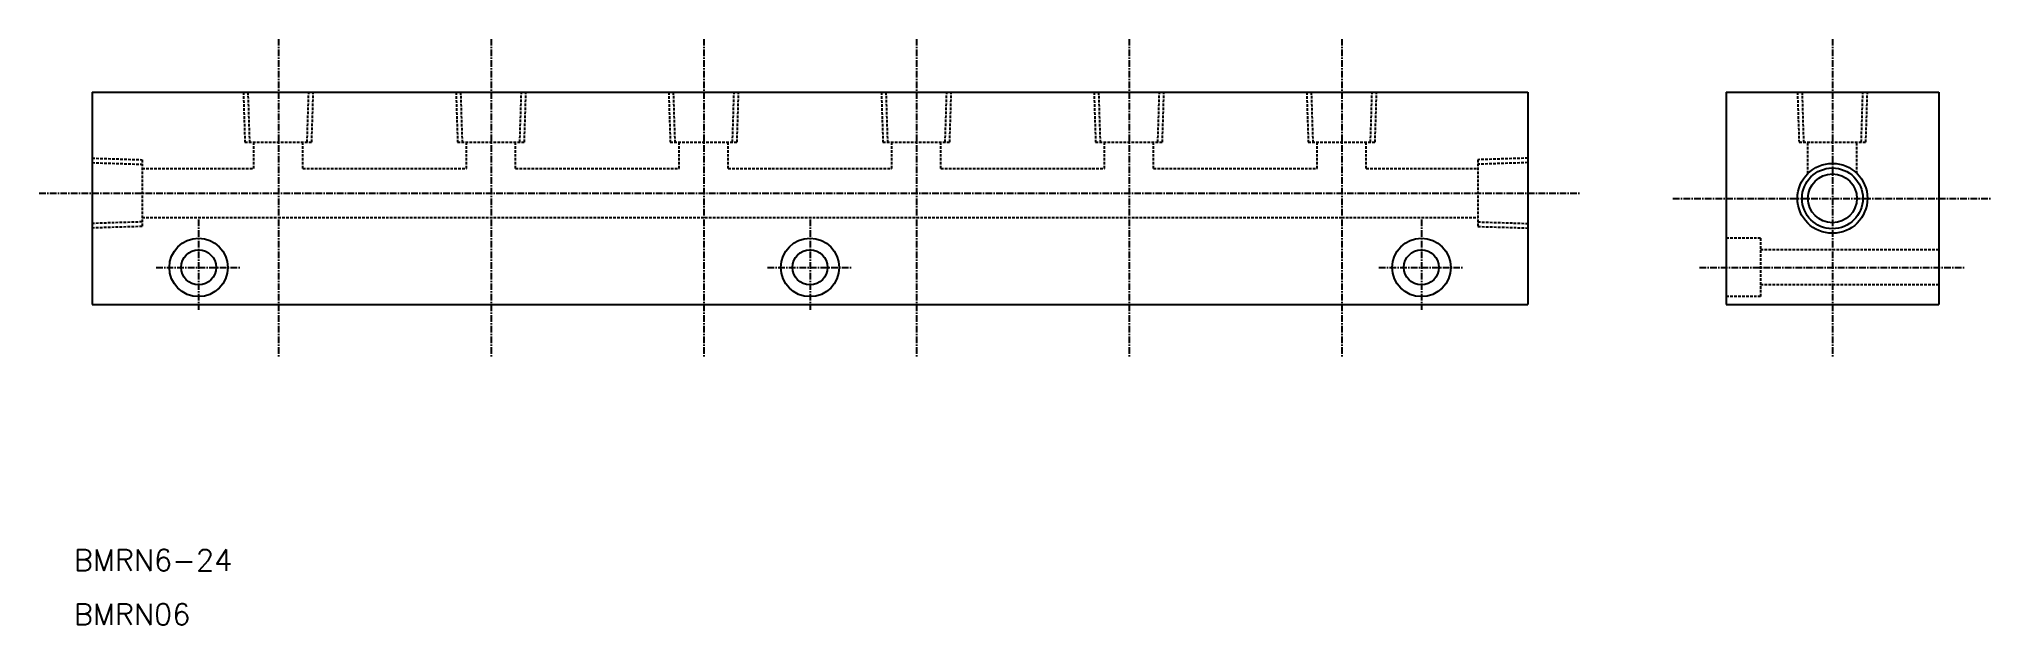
# Model space of a CAD drawing. Extents: x 76 to 443, y 166 to 276.
import ezdxf

# ---------------------------------------------------------------- set-up
doc = ezdxf.new("R2010")
doc.units = 0
doc.linetypes.add('CENTER', pattern=[2, 1.25, -0.25, 0.25, -0.25])
doc.linetypes.add('DASHED', pattern=[0.75, 0.5, -0.25])
doc.layers.get('0').update_dxf_attribs({"linetype": 'CONTINUOUS'})
doc.layers.add('CENTER', color=1, linetype='CENTER')
doc.styles.get("Standard").update_dxf_attribs({"font": 'txt.shx', "bigfont": '@extfont2.shx'})

msp = doc.modelspace()

# ---------------------------------------------------------------- linework, layer by layer
at = {"color": 7, "linetype": 'CONTINUOUS'}
for p, q in [((85.67, 266.37), (355.67, 266.37)), ((85.67, 266.37), (85.67, 226.37)), ((355.67, 266.37), (355.67, 226.37)), ((392.97, 266.37), (392.97, 226.37)), ((392.97, 266.37), (432.97, 266.37)), ((432.97, 266.37), (432.97, 226.37)), ((85.67, 226.37), (355.67, 226.37)), ((392.97, 226.37), (432.97, 226.37))]:
    msp.add_line(p, q, dxfattribs=at)
at = {"color": 3, "linetype": 'DASHED'}
for p, q in [((114.09, 266.37), (114.38, 256.97)), ((114.94, 266.39), (115.24, 256.97)), ((126.09, 256.97), (126.39, 266.39)), ((126.95, 256.97), (127.24, 266.37)), ((154.09, 266.37), (154.38, 256.97)), ((154.94, 266.39), (155.24, 256.97)), ((166.09, 256.97), (166.39, 266.39)), ((166.95, 256.97), (167.24, 266.37)), ((194.09, 266.37), (194.38, 256.97)), ((194.94, 266.39), (195.24, 256.97)), ((206.09, 256.97), (206.39, 266.39)), ((206.95, 256.97), (207.24, 266.37)), ((234.09, 266.37), (234.38, 256.97)), ((234.94, 266.39), (235.24, 256.97)), ((246.09, 256.97), (246.39, 266.39)), ((246.95, 256.97), (247.24, 266.37)), ((274.09, 266.37), (274.38, 256.97)), ((274.94, 266.39), (275.24, 256.97)), ((286.09, 256.97), (286.39, 266.39)), ((286.95, 256.97), (287.24, 266.37)), ((314.09, 266.37), (314.38, 256.97)), ((314.94, 266.39), (315.24, 256.97)), ((326.09, 256.97), (326.39, 266.39)), ((326.95, 256.97), (327.24, 266.37)), ((406.39, 266.37), (406.69, 256.97)), ((407.25, 266.39), (407.54, 256.97)), ((418.4, 256.97), (418.7, 266.39)), ((419.26, 256.97), (419.55, 266.37)), ((85.67, 253.94), (95.07, 253.65)), ((95.07, 253.65), (95.07, 241.08)), ((114.38, 256.97), (126.95, 256.97)), ((116.07, 251.97), (116.07, 256.97)), ((125.27, 251.97), (125.27, 256.97)), ((154.38, 256.97), (166.95, 256.97)), ((156.07, 251.97), (156.07, 256.97)), ((165.27, 251.97), (165.27, 256.97)), ((194.38, 256.97), (206.95, 256.97)), ((196.07, 251.97), (196.07, 256.97)), ((205.27, 251.97), (205.27, 256.97)), ((234.38, 256.97), (246.95, 256.97)), ((236.07, 251.97), (236.07, 256.97)), ((245.27, 251.97), (245.27, 256.97)), ((274.38, 256.97), (286.95, 256.97)), ((276.07, 251.97), (276.07, 256.97)), ((285.27, 251.97), (285.27, 256.97)), ((314.38, 256.97), (326.95, 256.97)), ((316.07, 251.97), (316.07, 256.97)), ((325.27, 251.97), (325.27, 256.97)), ((355.67, 253.94), (346.27, 253.65)), ((346.27, 253.65), (346.27, 241.08)), ((406.69, 256.97), (419.26, 256.97)), ((408.37, 251.07), (408.37, 256.97)), ((417.57, 251.07), (417.57, 256.97)), ((85.67, 253.09), (95.07, 252.79)), ((95.07, 251.97), (116.07, 251.97)), ((125.27, 251.97), (156.07, 251.97)), ((165.27, 251.97), (196.07, 251.97)), ((205.27, 251.97), (236.07, 251.97)), ((245.27, 251.97), (276.07, 251.97)), ((285.27, 251.97), (316.07, 251.97)), ((325.27, 251.97), (346.27, 251.97)), ((355.67, 253.09), (346.27, 252.79)), ((95.07, 242.77), (120.67, 242.77)), ((120.67, 242.77), (320.67, 242.77)), ((320.67, 242.77), (346.27, 242.77)), ((95.07, 241.94), (85.67, 241.64)), ((95.07, 241.08), (85.67, 240.79)), ((346.27, 241.94), (355.67, 241.64)), ((346.27, 241.08), (355.67, 240.79)), ((399.47, 238.87), (392.97, 238.87)), ((399.47, 238.87), (399.47, 227.87)), ((432.97, 236.67), (399.47, 236.67)), ((399.47, 227.87), (392.97, 227.87)), ((432.97, 230.07), (399.47, 230.07))]:
    msp.add_line(p, q, dxfattribs=at)
at = {"color": 3, "linetype": 'CONTINUOUS'}
msp.add_circle((412.97, 246.37), 6.58, dxfattribs=at)
at = {"color": 7, "linetype": 'CONTINUOUS'}
for centre, radius in [((412.97, 246.37), 5.72), ((412.97, 246.37), 4.6), ((105.67, 233.37), 5.5), ((220.67, 233.37), 5.5), ((335.67, 233.37), 5.5), ((105.67, 233.37), 3.3), ((220.67, 233.37), 3.3), ((335.67, 233.37), 3.3)]:
    msp.add_circle(centre, radius, dxfattribs=at)
at = {"layer": 'CENTER', "color": 1, "linetype": 'CENTER'}
for p, q in [((120.67, 276.37), (120.67, 216.37)), ((160.67, 276.37), (160.67, 216.37)), ((200.67, 276.37), (200.67, 216.37)), ((240.67, 276.37), (240.67, 216.37)), ((280.67, 276.37), (280.67, 216.37)), ((320.67, 276.37), (320.67, 216.37)), ((412.97, 276.37), (412.97, 216.37)), ((75.67, 247.37), (365.67, 247.37)), ((382.97, 246.37), (442.97, 246.37)), ((105.67, 242.37), (105.67, 225.37)), ((220.67, 242.37), (220.67, 225.37)), ((335.67, 242.37), (335.67, 225.37)), ((97.67, 233.37), (113.67, 233.37)), ((212.67, 233.37), (228.67, 233.37)), ((327.67, 233.37), (343.67, 233.37)), ((388, 233.37), (437.84, 233.37))]:
    msp.add_line(p, q, dxfattribs=at)

# ---------------------------------------------------------------- texts
at = {"color": 7, "linetype": 'CONTINUOUS'}
for s, p in [('BMRN6-24', (82.2, 176.26)), ('BMRN06', (82.2, 166.06))]:
    msp.add_text(s, height=4, dxfattribs=at).set_placement(p)

doc.saveas('drawing.dxf')
